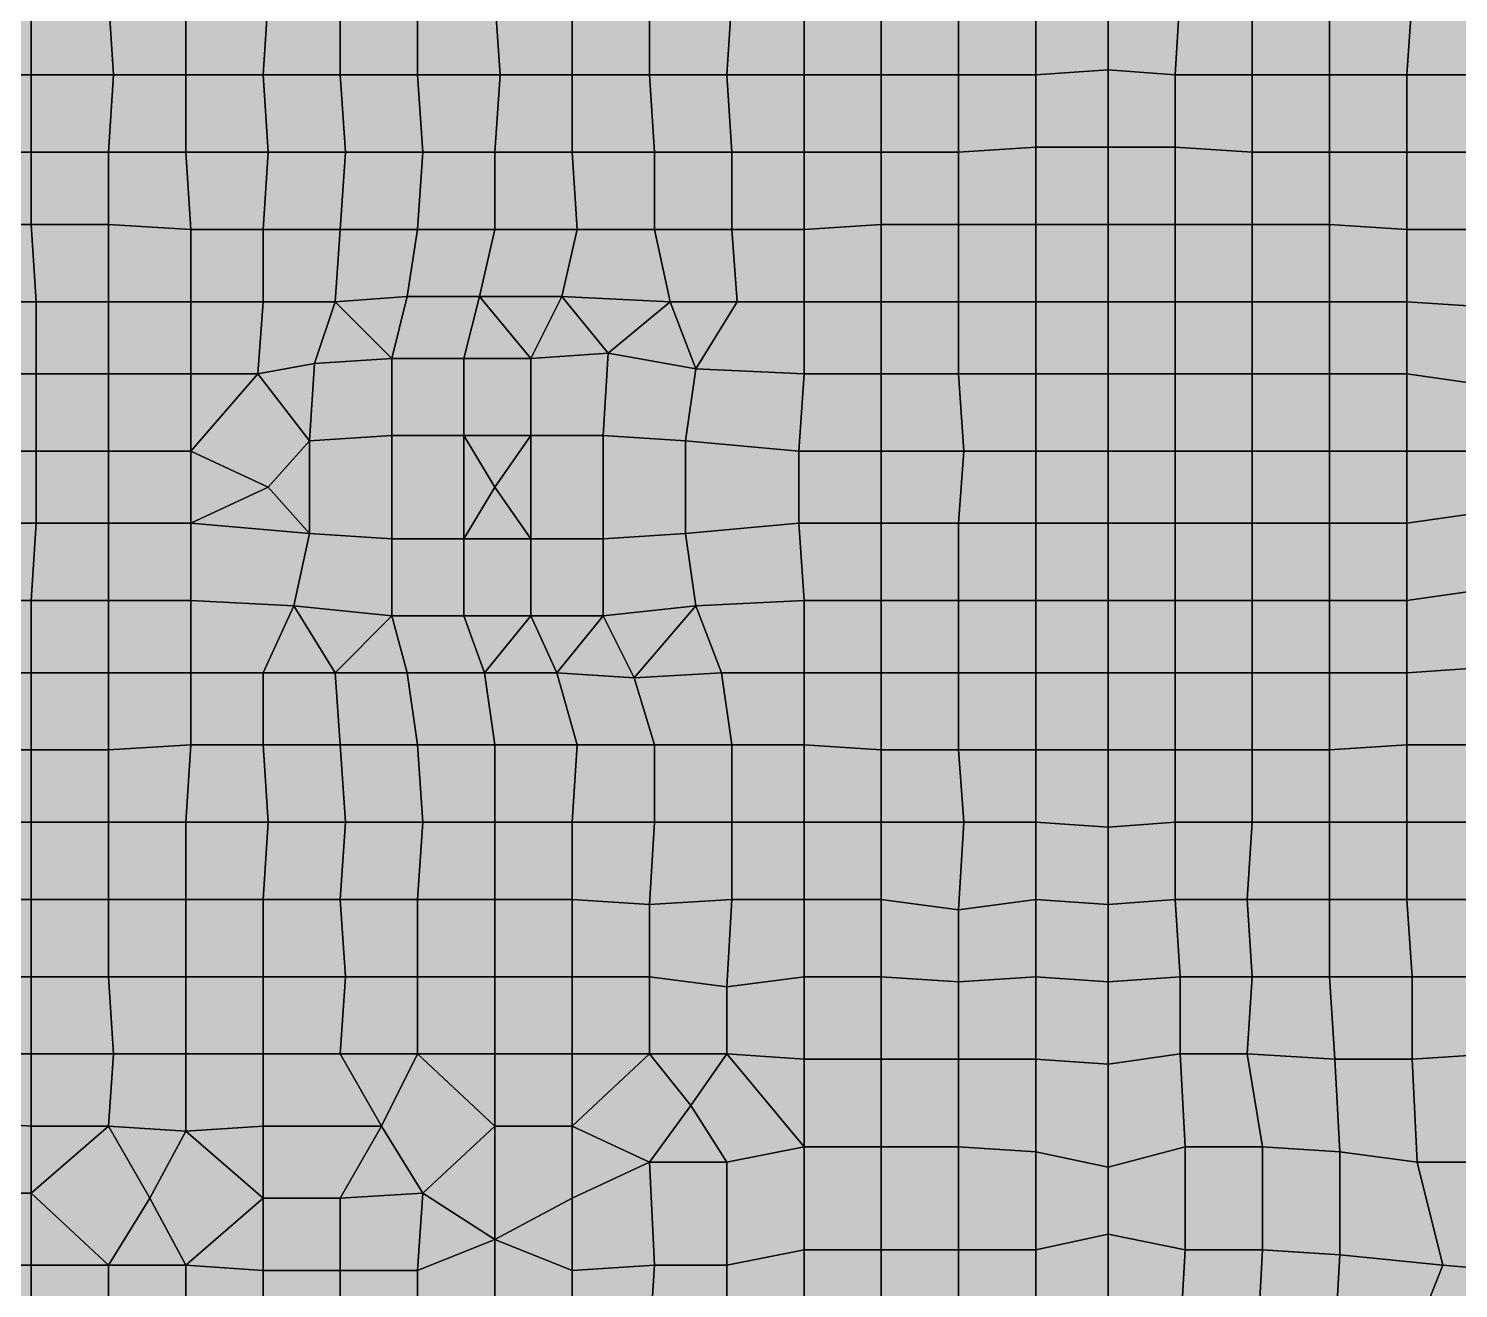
# Model space of a CAD drawing. Header units: metres. Extents: x -7480 to 79269, y -9100 to 45880.
# Drawn here: x 30230 to 35780, y 5010 to 9900 of the extents above; entities that cross this region are included whole.
import ezdxf

# ---------------------------------------------------------------- set-up
doc = ezdxf.new("R2010")
doc.units = ezdxf.units.M
for name, color, linetype in [('COLOR_1', 1, 'Continuous'), ('COLOR_181', 181, 'Continuous'), ('COLOR_3', 3, 'Continuous'), ('COLOR_5', 5, 'Continuous')]:
    doc.layers.add(name, color=color, linetype=linetype)

msp = doc.modelspace()

# ---------------------------------------------------------------- hatches: boundary and pattern name
at = {"layer": 'COLOR_1'}
for points in [[(30240, 9420), (30540, 9420), (30560, 9720), (30240, 9720)], [(30540, 9420), (30840, 9420), (30840, 9720), (30560, 9720)], [(30840, 9420), (31160, 9420), (31140, 9720), (30840, 9720)], [(31140, 9720), (31160, 9420), (31460, 9420), (31440, 9720)], [(31440, 9720), (31460, 9420), (31760, 9420), (31740, 9720)], [(31740, 9720), (31760, 9420), (32040, 9420), (32060, 9720)], [(32040, 9420), (32340, 9420), (32340, 9720), (32060, 9720)], [(32340, 9420), (32660, 9420), (32640, 9720), (32340, 9720)], [(32640, 9720), (32660, 9420), (32960, 9420), (32940, 9720)], [(32940, 9720), (32960, 9420), (33240, 9420), (33240, 9720)], [(33240, 9420), (33540, 9420), (33540, 9720), (33240, 9720)], [(33540, 9420), (33840, 9420), (33840, 9720), (33540, 9720)], [(30540, 9140), (30860, 9120), (30840, 9420), (30540, 9420)], [(32960, 9120), (33240, 9120), (33240, 9420), (32960, 9420)], [(33240, 9120), (33540, 9140), (33540, 9420), (33240, 9420)], [(30540, 8840), (30860, 8840), (30860, 9120), (30540, 9140)], [(30860, 8840), (31140, 8840), (31140, 9120), (30860, 9120)], [(31140, 8840), (31420, 8840), (31440, 9120), (31140, 9120)], [(31420, 8840), (31700, 8860), (31740, 9120), (31440, 9120)], [(31700, 8860), (31980, 8860), (32040, 9120), (31740, 9120)], [(31980, 8860), (32300, 8860), (32360, 9120), (32040, 9120)], [(32300, 8860), (32720, 8840), (32660, 9120), (32360, 9120)], [(32660, 9120), (32720, 8840), (32980, 8840), (32960, 9120)], [(32960, 9120), (32980, 8840), (33240, 8840), (33240, 9120)], [(33240, 8840), (33540, 8840), (33540, 9140), (33240, 9120)], [(30540, 8560), (30860, 8560), (30860, 8840), (30540, 8840)], [(30860, 8560), (31120, 8560), (31140, 8840), (30860, 8840)], [(31120, 8560), (31340, 8600), (31420, 8840), (31140, 8840)], [(31340, 8600), (31640, 8620), (31420, 8840)], [(31420, 8840), (31640, 8620), (31700, 8860)], [(31640, 8620), (31920, 8620), (31980, 8860), (31700, 8860)], [(31920, 8620), (32180, 8620), (31980, 8860)], [(31980, 8860), (32180, 8620), (32300, 8860)], [(32180, 8620), (32480, 8640), (32300, 8860)], [(32300, 8860), (32480, 8640), (32720, 8840)], [(32480, 8640), (32820, 8580), (32720, 8840)], [(32720, 8840), (32820, 8580), (32980, 8840)], [(32820, 8580), (33240, 8560), (33240, 8840), (32980, 8840)], [(33240, 8560), (33540, 8560), (33540, 8840), (33240, 8840)], [(31920, 8320), (32180, 8320), (32180, 8620), (31920, 8620)], [(30540, 8260), (30860, 8260), (30860, 8560), (30540, 8560)], [(30860, 8260), (31120, 8560), (30860, 8560)], [(30860, 8260), (31160, 8120), (31320, 8300), (31120, 8560)], [(31120, 8560), (31320, 8300), (31340, 8600)], [(32780, 8300), (33220, 8260), (33240, 8560), (32820, 8580)], [(33220, 8260), (33540, 8260), (33540, 8560), (33240, 8560)], [(31160, 8120), (31320, 7940), (31320, 8300)], [(31320, 7940), (31640, 7920), (31640, 8320), (31320, 8300)], [(32460, 7920), (32780, 7940), (32780, 8300), (32460, 8320)], [(32780, 7940), (33220, 7980), (33220, 8260), (32780, 8300)], [(30540, 7980), (30860, 7980), (30860, 8260), (30540, 8260)], [(30860, 7980), (31160, 8120), (30860, 8260)], [(33220, 7980), (33540, 7980), (33540, 8260), (33220, 8260)], [(30860, 7980), (31320, 7940), (31160, 8120)], [(30540, 7680), (30860, 7680), (30860, 7980), (30540, 7980)], [(30860, 7680), (31260, 7660), (31320, 7940), (30860, 7980)], [(32780, 7940), (32820, 7660), (33240, 7680), (33220, 7980)], [(33220, 7980), (33240, 7680), (33540, 7680), (33540, 7980)], [(31920, 7620), (32180, 7620), (32180, 7920), (31920, 7920)], [(30540, 7400), (30860, 7400), (30860, 7680), (30540, 7680)], [(30860, 7400), (31140, 7400), (31260, 7660), (30860, 7680)], [(31140, 7400), (31420, 7400), (31260, 7660)], [(31260, 7660), (31420, 7400), (31640, 7620)], [(32460, 7620), (32580, 7380), (32820, 7660)], [(32580, 7380), (32920, 7400), (32820, 7660)], [(32820, 7660), (32920, 7400), (33240, 7400), (33240, 7680)], [(33240, 7400), (33540, 7400), (33540, 7680), (33240, 7680)], [(31420, 7400), (31700, 7400), (31640, 7620)], [(31640, 7620), (31700, 7400), (32000, 7400), (31920, 7620)], [(31920, 7620), (32000, 7400), (32180, 7620)], [(32000, 7400), (32280, 7400), (32180, 7620)], [(32180, 7620), (32280, 7400), (32460, 7620)], [(32280, 7400), (32580, 7380), (32460, 7620)], [(30540, 7100), (30860, 7120), (30860, 7400), (30540, 7400)], [(30860, 7120), (31140, 7120), (31140, 7400), (30860, 7400)], [(31140, 7120), (31440, 7120), (31420, 7400), (31140, 7400)], [(31420, 7400), (31440, 7120), (31740, 7120), (31700, 7400)], [(31700, 7400), (31740, 7120), (32040, 7120), (32000, 7400)], [(32000, 7400), (32040, 7120), (32360, 7120), (32280, 7400)], [(32280, 7400), (32360, 7120), (32660, 7120), (32580, 7380)], [(32580, 7380), (32660, 7120), (32960, 7120), (32920, 7400)], [(32920, 7400), (32960, 7120), (33240, 7120), (33240, 7400)], [(33240, 7120), (33540, 7100), (33540, 7400), (33240, 7400)], [(30540, 6820), (30840, 6820), (30860, 7120), (30540, 7100)], [(30840, 6820), (31160, 6820), (31140, 7120), (30860, 7120)], [(33240, 6820), (33540, 6820), (33540, 7100), (33240, 7120)], [(30240, 6520), (30540, 6520), (30540, 6820), (30240, 6820)], [(30540, 6520), (30840, 6520), (30840, 6820), (30540, 6820)], [(30840, 6520), (31140, 6520), (31160, 6820), (30840, 6820)], [(31140, 6520), (31440, 6520), (31460, 6820), (31160, 6820)], [(32040, 6520), (32340, 6520), (32340, 6820), (32040, 6820)], [(32340, 6520), (32640, 6500), (32660, 6820), (32340, 6820)], [(32960, 6520), (33240, 6520), (33240, 6820), (32960, 6820)], [(33240, 6520), (33540, 6520), (33540, 6820), (33240, 6820)], [(33540, 6520), (33840, 6480), (33860, 6820), (33540, 6820)]]:
    msp.add_hatch(color=256, dxfattribs=at).paths.add_polyline_path(points)
at = {"layer": 'COLOR_181'}
for points in [[(29940, 9720), (30240, 9720), (30240, 10020), (29940, 10020)], [(30240, 9720), (30560, 9720), (30540, 10020), (30240, 10020)], [(30540, 10020), (30560, 9720), (30840, 9720), (30840, 10020)], [(30840, 9720), (31140, 9720), (31160, 10020), (30840, 10020)], [(31140, 9720), (31440, 9720), (31440, 10020), (31160, 10020)], [(31440, 9720), (31740, 9720), (31740, 10020), (31440, 10020)], [(31740, 9720), (32060, 9720), (32040, 10020), (31740, 10020)], [(32040, 10020), (32060, 9720), (32340, 9720), (32340, 10020)], [(32340, 9720), (32640, 9720), (32640, 10020), (32340, 10020)], [(32640, 9720), (32940, 9720), (32960, 10020), (32640, 10020)], [(32940, 9720), (33240, 9720), (33240, 10020), (32960, 10020)], [(33240, 9720), (33540, 9720), (33540, 10020), (33240, 10020)], [(33540, 9720), (33840, 9720), (33840, 10020), (33540, 10020)], [(33840, 9720), (34140, 9720), (34140, 10040), (33840, 10020)], [(34140, 9720), (34420, 9740), (34420, 10040), (34140, 10040)], [(34420, 9740), (34680, 9720), (34700, 10040), (34420, 10040)], [(34680, 9720), (34980, 9720), (34980, 10020), (34700, 10040)], [(34980, 9720), (35280, 9720), (35280, 10020), (34980, 10020)], [(35280, 9720), (35580, 9720), (35600, 10020), (35280, 10020)], [(35580, 9720), (35900, 9720), (35900, 10020), (35600, 10020)], [(29940, 9420), (30240, 9420), (30240, 9720), (29940, 9720)], [(33840, 9420), (34140, 9440), (34140, 9720), (33840, 9720)], [(34140, 9440), (34420, 9440), (34420, 9740), (34140, 9720)], [(34420, 9440), (34680, 9440), (34680, 9720), (34420, 9740)], [(34680, 9440), (34980, 9420), (34980, 9720), (34680, 9720)], [(34980, 9420), (35280, 9420), (35280, 9720), (34980, 9720)], [(35280, 9420), (35580, 9420), (35580, 9720), (35280, 9720)], [(35580, 9420), (35900, 9420), (35900, 9720), (35580, 9720)], [(33840, 9140), (34140, 9140), (34140, 9440), (33840, 9420)], [(34140, 9140), (34420, 9140), (34420, 9440), (34140, 9440)], [(34420, 9140), (34680, 9140), (34680, 9440), (34420, 9440)], [(34680, 9140), (34980, 9140), (34980, 9420), (34680, 9440)], [(29940, 9140), (30240, 9140), (30240, 9420), (29940, 9420)], [(30240, 9140), (30540, 9140), (30540, 9420), (30240, 9420)], [(30840, 9420), (30860, 9120), (31140, 9120), (31160, 9420)], [(31140, 9120), (31440, 9120), (31460, 9420), (31160, 9420)], [(31440, 9120), (31740, 9120), (31760, 9420), (31460, 9420)], [(31740, 9120), (32040, 9120), (32040, 9420), (31760, 9420)], [(32040, 9120), (32360, 9120), (32340, 9420), (32040, 9420)], [(32340, 9420), (32360, 9120), (32660, 9120), (32660, 9420)], [(32660, 9120), (32960, 9120), (32960, 9420), (32660, 9420)], [(33540, 9140), (33840, 9140), (33840, 9420), (33540, 9420)], [(34980, 9140), (35280, 9140), (35280, 9420), (34980, 9420)], [(35280, 9140), (35580, 9120), (35580, 9420), (35280, 9420)], [(35580, 9120), (35900, 9120), (35900, 9420), (35580, 9420)], [(29940, 8840), (30260, 8840), (30240, 9140), (29940, 9140)], [(30240, 9140), (30260, 8840), (30540, 8840), (30540, 9140)], [(33540, 8840), (33840, 8840), (33840, 9140), (33540, 9140)], [(33840, 8840), (34140, 8840), (34140, 9140), (33840, 9140)], [(34140, 8840), (34420, 8840), (34420, 9140), (34140, 9140)], [(34420, 8840), (34680, 8840), (34680, 9140), (34420, 9140)], [(34680, 8840), (34980, 8840), (34980, 9140), (34680, 9140)], [(34980, 8840), (35280, 8840), (35280, 9140), (34980, 9140)], [(35280, 8840), (35580, 8840), (35580, 9120), (35280, 9140)], [(35580, 8840), (35880, 8820), (35900, 9120), (35580, 9120)], [(29940, 8560), (30260, 8560), (30260, 8840), (29940, 8840)], [(30260, 8560), (30540, 8560), (30540, 8840), (30260, 8840)], [(33540, 8560), (33840, 8560), (33840, 8840), (33540, 8840)], [(33840, 8560), (34140, 8560), (34140, 8840), (33840, 8840)], [(34140, 8560), (34420, 8560), (34420, 8840), (34140, 8840)], [(34420, 8560), (34680, 8560), (34680, 8840), (34420, 8840)], [(34680, 8560), (34980, 8560), (34980, 8840), (34680, 8840)], [(34980, 8560), (35280, 8560), (35280, 8840), (34980, 8840)], [(35280, 8560), (35580, 8560), (35580, 8840), (35280, 8840)], [(35580, 8560), (35860, 8520), (35880, 8820), (35580, 8840)], [(29940, 8260), (30260, 8260), (30260, 8560), (29940, 8560)], [(30260, 8260), (30540, 8260), (30540, 8560), (30260, 8560)], [(33540, 8260), (33860, 8260), (33840, 8560), (33540, 8560)], [(33840, 8560), (33860, 8260), (34140, 8260), (34140, 8560)], [(34140, 8260), (34420, 8260), (34420, 8560), (34140, 8560)], [(34420, 8260), (34680, 8260), (34680, 8560), (34420, 8560)], [(34680, 8260), (34980, 8260), (34980, 8560), (34680, 8560)], [(34980, 8260), (35280, 8260), (35280, 8560), (34980, 8560)], [(35280, 8260), (35580, 8260), (35580, 8560), (35280, 8560)], [(35580, 8260), (35880, 8260), (35860, 8520), (35580, 8560)], [(31640, 7920), (31920, 7920), (31920, 8320), (31640, 8320)], [(31920, 7920), (32040, 8120), (31920, 8320)], [(31920, 8320), (32040, 8120), (32180, 8320)], [(32040, 8120), (32180, 7920), (32180, 8320)], [(32180, 7920), (32460, 7920), (32460, 8320), (32180, 8320)], [(29940, 7980), (30260, 7980), (30260, 8260), (29940, 8260)], [(30260, 7980), (30540, 7980), (30540, 8260), (30260, 8260)], [(33540, 7980), (33840, 7980), (33860, 8260), (33540, 8260)], [(33840, 7980), (34140, 7980), (34140, 8260), (33860, 8260)], [(34140, 7980), (34420, 7980), (34420, 8260), (34140, 8260)], [(34420, 7980), (34680, 7980), (34680, 8260), (34420, 8260)], [(34680, 7980), (34980, 7980), (34980, 8260), (34680, 8260)], [(34980, 7980), (35280, 7980), (35280, 8260), (34980, 8260)], [(35280, 7980), (35580, 7980), (35580, 8260), (35280, 8260)], [(35580, 7980), (35860, 8020), (35880, 8260), (35580, 8260)], [(31920, 7920), (32180, 7920), (32040, 8120)], [(35580, 7680), (35860, 7720), (35860, 8020), (35580, 7980)], [(29940, 7680), (30240, 7680), (30260, 7980), (29940, 7980)], [(30240, 7680), (30540, 7680), (30540, 7980), (30260, 7980)], [(33540, 7680), (33840, 7680), (33840, 7980), (33540, 7980)], [(33840, 7680), (34140, 7680), (34140, 7980), (33840, 7980)], [(34140, 7680), (34420, 7680), (34420, 7980), (34140, 7980)], [(34420, 7680), (34680, 7680), (34680, 7980), (34420, 7980)], [(34680, 7680), (34980, 7680), (34980, 7980), (34680, 7980)], [(34980, 7680), (35280, 7680), (35280, 7980), (34980, 7980)], [(35280, 7680), (35580, 7680), (35580, 7980), (35280, 7980)], [(35580, 7400), (35880, 7420), (35860, 7720), (35580, 7680)], [(29940, 7680), (29960, 7400), (30240, 7400), (30240, 7680)], [(30240, 7400), (30540, 7400), (30540, 7680), (30240, 7680)], [(33540, 7400), (33840, 7400), (33840, 7680), (33540, 7680)], [(33840, 7400), (34140, 7400), (34140, 7680), (33840, 7680)], [(34140, 7400), (34420, 7400), (34420, 7680), (34140, 7680)], [(34420, 7400), (34680, 7400), (34680, 7680), (34420, 7680)], [(34680, 7400), (34980, 7400), (34980, 7680), (34680, 7680)], [(34980, 7400), (35280, 7400), (35280, 7680), (34980, 7680)], [(35280, 7400), (35580, 7400), (35580, 7680), (35280, 7680)], [(29940, 7100), (30240, 7100), (30240, 7400), (29960, 7400)], [(30240, 7100), (30540, 7100), (30540, 7400), (30240, 7400)], [(33540, 7100), (33840, 7100), (33840, 7400), (33540, 7400)], [(33840, 7100), (34140, 7100), (34140, 7400), (33840, 7400)], [(34140, 7100), (34420, 7100), (34420, 7400), (34140, 7400)], [(34420, 7100), (34680, 7100), (34680, 7400), (34420, 7400)], [(34680, 7100), (34980, 7100), (34980, 7400), (34680, 7400)], [(34980, 7100), (35280, 7100), (35280, 7400), (34980, 7400)], [(35280, 7100), (35580, 7120), (35580, 7400), (35280, 7400)], [(35580, 7120), (35900, 7120), (35880, 7420), (35580, 7400)], [(31140, 7120), (31160, 6820), (31460, 6820), (31440, 7120)], [(31440, 7120), (31460, 6820), (31760, 6820), (31740, 7120)], [(31740, 7120), (31760, 6820), (32040, 6820), (32040, 7120)], [(32040, 6820), (32340, 6820), (32360, 7120), (32040, 7120)], [(32340, 6820), (32660, 6820), (32660, 7120), (32360, 7120)], [(32660, 6820), (32960, 6820), (32960, 7120), (32660, 7120)], [(32960, 6820), (33240, 6820), (33240, 7120), (32960, 7120)], [(35280, 6820), (35580, 6820), (35580, 7120), (35280, 7100)], [(35580, 6820), (35900, 6820), (35900, 7120), (35580, 7120)], [(29940, 6820), (30240, 6820), (30240, 7100), (29940, 7100)], [(30240, 6820), (30540, 6820), (30540, 7100), (30240, 7100)], [(33540, 6820), (33860, 6820), (33840, 7100), (33540, 7100)], [(33840, 7100), (33860, 6820), (34140, 6820), (34140, 7100)], [(34140, 6820), (34420, 6800), (34420, 7100), (34140, 7100)], [(34420, 6800), (34680, 6820), (34680, 7100), (34420, 7100)], [(34680, 6820), (34980, 6820), (34980, 7100), (34680, 7100)], [(34980, 6820), (35280, 6820), (35280, 7100), (34980, 7100)], [(29940, 6520), (30240, 6520), (30240, 6820), (29940, 6820)], [(31440, 6520), (31740, 6520), (31760, 6820), (31460, 6820)], [(31740, 6520), (32040, 6520), (32040, 6820), (31760, 6820)], [(32640, 6500), (32960, 6520), (32960, 6820), (32660, 6820)], [(33840, 6480), (34140, 6520), (34140, 6820), (33860, 6820)], [(34140, 6520), (34420, 6500), (34420, 6800), (34140, 6820)], [(34420, 6500), (34680, 6520), (34680, 6820), (34420, 6800)], [(34680, 6520), (34960, 6520), (34980, 6820), (34680, 6820)], [(34960, 6520), (35280, 6520), (35280, 6820), (34980, 6820)], [(35280, 6520), (35580, 6520), (35580, 6820), (35280, 6820)], [(35580, 6520), (35900, 6520), (35900, 6820), (35580, 6820)], [(29940, 6220), (30240, 6220), (30240, 6520), (29940, 6520)], [(30240, 6220), (30540, 6220), (30540, 6520), (30240, 6520)], [(30540, 6220), (30840, 6220), (30840, 6520), (30540, 6520)], [(30840, 6220), (31140, 6220), (31140, 6520), (30840, 6520)], [(31140, 6220), (31460, 6220), (31440, 6520), (31140, 6520)], [(31440, 6520), (31460, 6220), (31740, 6220), (31740, 6520)], [(31740, 6220), (32040, 6220), (32040, 6520), (31740, 6520)], [(32040, 6220), (32340, 6220), (32340, 6520), (32040, 6520)], [(32340, 6220), (32640, 6220), (32640, 6500), (32340, 6520)], [(32640, 6220), (32940, 6180), (32960, 6520), (32640, 6500)], [(32940, 6180), (33240, 6220), (33240, 6520), (32960, 6520)], [(33240, 6220), (33540, 6220), (33540, 6520), (33240, 6520)], [(33540, 6220), (33840, 6200), (33840, 6480), (33540, 6520)], [(33840, 6200), (34140, 6220), (34140, 6520), (33840, 6480)], [(34140, 6220), (34420, 6200), (34420, 6500), (34140, 6520)], [(34420, 6200), (34700, 6220), (34680, 6520), (34420, 6500)], [(34680, 6520), (34700, 6220), (34980, 6220), (34960, 6520)], [(34960, 6520), (34980, 6220), (35280, 6220), (35280, 6520)], [(35280, 6220), (35600, 6220), (35580, 6520), (35280, 6520)], [(35580, 6520), (35600, 6220), (35900, 6220), (35900, 6520)], [(29940, 5920), (30240, 5920), (30240, 6220), (29940, 6220)], [(30240, 5920), (30560, 5920), (30540, 6220), (30240, 6220)], [(30540, 6220), (30560, 5920), (30840, 5920), (30840, 6220)], [(30840, 5920), (31140, 5920), (31140, 6220), (30840, 6220)], [(31140, 5920), (31440, 5920), (31460, 6220), (31140, 6220)], [(31440, 5920), (31740, 5920), (31740, 6220), (31460, 6220)], [(31740, 5920), (32040, 5920), (32040, 6220), (31740, 6220)], [(32040, 5920), (32340, 5920), (32340, 6220), (32040, 6220)], [(32340, 5920), (32640, 5920), (32640, 6220), (32340, 6220)], [(32640, 5920), (32940, 5920), (32940, 6180), (32640, 6220)], [(32940, 5920), (33240, 5900), (33240, 6220), (32940, 6180)], [(33240, 5900), (33540, 5900), (33540, 6220), (33240, 6220)], [(33540, 5900), (33840, 5900), (33840, 6200), (33540, 6220)], [(33840, 5900), (34140, 5900), (34140, 6220), (33840, 6200)], [(34140, 5900), (34420, 5880), (34420, 6200), (34140, 6220)], [(34420, 5880), (34700, 5920), (34700, 6220), (34420, 6200)], [(34700, 5920), (34960, 5920), (34980, 6220), (34700, 6220)], [(34960, 5920), (35300, 5900), (35280, 6220), (34980, 6220)], [(35280, 6220), (35300, 5900), (35600, 5900), (35600, 6220)], [(35600, 5900), (35920, 5920), (35900, 6220), (35600, 6220)], [(29940, 5660), (30240, 5640), (30240, 5920), (29940, 5920)], [(30240, 5640), (30540, 5640), (30560, 5920), (30240, 5920)], [(30540, 5640), (30840, 5620), (30840, 5920), (30560, 5920)], [(30840, 5620), (31140, 5640), (31140, 5920), (30840, 5920)], [(31140, 5640), (31600, 5640), (31440, 5920), (31140, 5920)], [(31440, 5920), (31600, 5640), (31740, 5920)], [(31600, 5640), (31760, 5380), (32040, 5640), (31740, 5920)], [(31740, 5920), (32040, 5640), (32040, 5920)], [(32040, 5640), (32340, 5640), (32340, 5920), (32040, 5920)], [(32340, 5640), (32640, 5920), (32340, 5920)], [(32340, 5640), (32640, 5500), (32800, 5720), (32640, 5920)], [(32640, 5920), (32800, 5720), (32940, 5920)], [(32800, 5720), (32940, 5500), (33240, 5560), (32940, 5920)], [(32940, 5920), (33240, 5560), (33240, 5900)], [(33240, 5560), (33540, 5560), (33540, 5900), (33240, 5900)], [(33540, 5560), (33840, 5560), (33840, 5900), (33540, 5900)], [(33840, 5560), (34140, 5540), (34140, 5900), (33840, 5900)], [(34140, 5540), (34420, 5480), (34420, 5880), (34140, 5900)], [(34420, 5480), (34720, 5560), (34700, 5920), (34420, 5880)], [(34700, 5920), (34720, 5560), (35020, 5560), (34960, 5920)], [(34960, 5920), (35020, 5560), (35320, 5540), (35300, 5900)], [(35300, 5900), (35320, 5540), (35620, 5500), (35600, 5900)], [(35600, 5900), (35620, 5500), (35940, 5500), (35920, 5920)], [(32640, 5500), (32940, 5500), (32800, 5720)], [(29940, 5380), (30240, 5380), (30240, 5640), (29940, 5660)], [(30240, 5380), (30540, 5640), (30240, 5640)], [(30240, 5380), (30540, 5100), (30700, 5360), (30540, 5640)], [(30540, 5640), (30700, 5360), (30840, 5620)], [(30700, 5360), (30840, 5100), (31140, 5360), (30840, 5620)], [(30840, 5620), (31140, 5360), (31140, 5640)], [(31140, 5360), (31440, 5360), (31600, 5640), (31140, 5640)], [(31440, 5360), (31760, 5380), (31600, 5640)], [(31760, 5380), (32040, 5200), (32040, 5640)], [(32040, 5200), (32340, 5360), (32340, 5640), (32040, 5640)], [(32340, 5360), (32640, 5500), (32340, 5640)], [(32940, 5100), (33240, 5160), (33240, 5560), (32940, 5500)], [(33240, 5160), (33540, 5160), (33540, 5560), (33240, 5560)], [(33540, 5160), (33840, 5160), (33840, 5560), (33540, 5560)], [(33840, 5160), (34140, 5160), (34140, 5540), (33840, 5560)], [(34420, 5220), (34720, 5160), (34720, 5560), (34420, 5480)], [(34720, 5160), (35020, 5160), (35020, 5560), (34720, 5560)], [(35020, 5160), (35320, 5140), (35320, 5540), (35020, 5560)], [(32340, 5080), (32660, 5100), (32640, 5500), (32340, 5360)], [(32640, 5500), (32660, 5100), (32940, 5100), (32940, 5500)], [(34140, 5160), (34420, 5220), (34420, 5480), (34140, 5540)], [(35320, 5140), (35720, 5100), (35620, 5500), (35320, 5540)], [(35620, 5500), (35720, 5100), (35960, 5080), (35940, 5500)], [(29940, 5100), (30240, 5100), (30240, 5380), (29940, 5380)], [(30240, 5100), (30540, 5100), (30240, 5380)], [(30540, 5100), (30840, 5100), (30700, 5360)], [(30840, 5100), (31140, 5080), (31140, 5360)], [(31140, 5080), (31440, 5080), (31440, 5360), (31140, 5360)], [(31440, 5080), (31740, 5080), (31760, 5380), (31440, 5360)], [(31740, 5080), (32040, 5200), (31760, 5380)], [(32040, 5200), (32340, 5080), (32340, 5360)], [(34140, 4820), (34420, 4940), (34420, 5220), (34140, 5160)], [(34420, 4940), (34700, 4820), (34720, 5160), (34420, 5220)], [(31740, 4800), (32040, 4800), (32040, 5200), (31740, 5080)], [(32040, 4800), (32340, 4800), (32340, 5080), (32040, 5200)], [(32940, 4800), (33240, 4800), (33240, 5160), (32940, 5100)], [(33240, 4800), (33540, 4800), (33540, 5160), (33240, 5160)], [(33540, 4800), (33840, 4800), (33840, 5160), (33540, 5160)], [(33840, 4800), (34140, 4820), (34140, 5160), (33840, 5160)], [(34700, 4820), (35000, 4800), (35020, 5160), (34720, 5160)], [(35000, 4800), (35300, 4800), (35320, 5140), (35020, 5160)], [(35300, 4800), (35600, 4800), (35720, 5100), (35320, 5140)], [(29940, 4800), (30240, 4800), (30240, 5100), (29940, 5100)], [(30240, 4800), (30540, 4800), (30540, 5100), (30240, 5100)], [(30540, 4800), (30840, 4800), (30840, 5100), (30540, 5100)], [(30840, 4800), (31140, 4800), (31140, 5080), (30840, 5100)], [(31140, 4800), (31440, 4800), (31440, 5080), (31140, 5080)], [(31440, 4800), (31740, 4800), (31740, 5080), (31440, 5080)], [(32340, 4800), (32640, 4800), (32660, 5100), (32340, 5080)], [(32640, 4800), (32940, 4800), (32940, 5100), (32660, 5100)], [(35600, 4800), (35920, 4800), (35960, 5080), (35720, 5100)]]:
    msp.add_hatch(color=256, dxfattribs=at).paths.add_polyline_path(points)
at = {"layer": 'COLOR_3'}
for points in [[(31320, 8300), (31640, 8320), (31640, 8620), (31340, 8600)], [(31640, 8320), (31920, 8320), (31920, 8620), (31640, 8620)], [(32180, 8320), (32460, 8320), (32480, 8640), (32180, 8620)], [(31640, 7620), (31920, 7620), (31920, 7920), (31640, 7920)], [(32180, 7620), (32460, 7620), (32460, 7920), (32180, 7920)]]:
    msp.add_hatch(color=256, dxfattribs=at).paths.add_polyline_path(points)
at = {"layer": 'COLOR_5'}
for points in [[(32460, 8320), (32780, 8300), (32820, 8580), (32480, 8640)], [(31260, 7660), (31640, 7620), (31640, 7920), (31320, 7940)], [(32460, 7620), (32820, 7660), (32780, 7940), (32460, 7920)]]:
    msp.add_hatch(color=256, dxfattribs=at).paths.add_polyline_path(points)

# ---------------------------------------------------------------- linework, layer by layer
at = {"layer": 'COLOR_1'}
for points in [[(30240, 9420), (30540, 9420), (30560, 9720), (30240, 9720)], [(30540, 9420), (30840, 9420), (30840, 9720), (30560, 9720)], [(30840, 9420), (31160, 9420), (31140, 9720), (30840, 9720)], [(31140, 9720), (31160, 9420), (31460, 9420), (31440, 9720)], [(31440, 9720), (31460, 9420), (31760, 9420), (31740, 9720)], [(31740, 9720), (31760, 9420), (32040, 9420), (32060, 9720)], [(32040, 9420), (32340, 9420), (32340, 9720), (32060, 9720)], [(32340, 9420), (32660, 9420), (32640, 9720), (32340, 9720)], [(32640, 9720), (32660, 9420), (32960, 9420), (32940, 9720)], [(32940, 9720), (32960, 9420), (33240, 9420), (33240, 9720)], [(33240, 9420), (33540, 9420), (33540, 9720), (33240, 9720)], [(33540, 9420), (33840, 9420), (33840, 9720), (33540, 9720)], [(30540, 9140), (30860, 9120), (30840, 9420), (30540, 9420)], [(32960, 9120), (33240, 9120), (33240, 9420), (32960, 9420)], [(33240, 9120), (33540, 9140), (33540, 9420), (33240, 9420)], [(30540, 8840), (30860, 8840), (30860, 9120), (30540, 9140)], [(30860, 8840), (31140, 8840), (31140, 9120), (30860, 9120)], [(31140, 8840), (31420, 8840), (31440, 9120), (31140, 9120)], [(31420, 8840), (31700, 8860), (31740, 9120), (31440, 9120)], [(31700, 8860), (31980, 8860), (32040, 9120), (31740, 9120)], [(31980, 8860), (32300, 8860), (32360, 9120), (32040, 9120)], [(32300, 8860), (32720, 8840), (32660, 9120), (32360, 9120)], [(32660, 9120), (32720, 8840), (32980, 8840), (32960, 9120)], [(32960, 9120), (32980, 8840), (33240, 8840), (33240, 9120)], [(33240, 8840), (33540, 8840), (33540, 9140), (33240, 9120)], [(30540, 8560), (30860, 8560), (30860, 8840), (30540, 8840)], [(30860, 8560), (31120, 8560), (31140, 8840), (30860, 8840)], [(31120, 8560), (31340, 8600), (31420, 8840), (31140, 8840)], [(31340, 8600), (31640, 8620), (31420, 8840)], [(31420, 8840), (31640, 8620), (31700, 8860)], [(31640, 8620), (31920, 8620), (31980, 8860), (31700, 8860)], [(31920, 8620), (32180, 8620), (31980, 8860)], [(31980, 8860), (32180, 8620), (32300, 8860)], [(32180, 8620), (32480, 8640), (32300, 8860)], [(32300, 8860), (32480, 8640), (32720, 8840)], [(32480, 8640), (32820, 8580), (32720, 8840)], [(32720, 8840), (32820, 8580), (32980, 8840)], [(32820, 8580), (33240, 8560), (33240, 8840), (32980, 8840)], [(33240, 8560), (33540, 8560), (33540, 8840), (33240, 8840)], [(31920, 8320), (32180, 8320), (32180, 8620), (31920, 8620)], [(30540, 8260), (30860, 8260), (30860, 8560), (30540, 8560)], [(30860, 8260), (31120, 8560), (30860, 8560)], [(30860, 8260), (31160, 8120), (31320, 8300), (31120, 8560)], [(31120, 8560), (31320, 8300), (31340, 8600)], [(32780, 8300), (33220, 8260), (33240, 8560), (32820, 8580)], [(33220, 8260), (33540, 8260), (33540, 8560), (33240, 8560)], [(31160, 8120), (31320, 7940), (31320, 8300)], [(31320, 7940), (31640, 7920), (31640, 8320), (31320, 8300)], [(32460, 7920), (32780, 7940), (32780, 8300), (32460, 8320)], [(32780, 7940), (33220, 7980), (33220, 8260), (32780, 8300)], [(30540, 7980), (30860, 7980), (30860, 8260), (30540, 8260)], [(30860, 7980), (31160, 8120), (30860, 8260)], [(33220, 7980), (33540, 7980), (33540, 8260), (33220, 8260)], [(30860, 7980), (31320, 7940), (31160, 8120)], [(30540, 7680), (30860, 7680), (30860, 7980), (30540, 7980)], [(30860, 7680), (31260, 7660), (31320, 7940), (30860, 7980)], [(32780, 7940), (32820, 7660), (33240, 7680), (33220, 7980)], [(33220, 7980), (33240, 7680), (33540, 7680), (33540, 7980)], [(31920, 7620), (32180, 7620), (32180, 7920), (31920, 7920)], [(30540, 7400), (30860, 7400), (30860, 7680), (30540, 7680)], [(30860, 7400), (31140, 7400), (31260, 7660), (30860, 7680)], [(31140, 7400), (31420, 7400), (31260, 7660)], [(31260, 7660), (31420, 7400), (31640, 7620)], [(32460, 7620), (32580, 7380), (32820, 7660)], [(32580, 7380), (32920, 7400), (32820, 7660)], [(32820, 7660), (32920, 7400), (33240, 7400), (33240, 7680)], [(33240, 7400), (33540, 7400), (33540, 7680), (33240, 7680)], [(31420, 7400), (31700, 7400), (31640, 7620)], [(31640, 7620), (31700, 7400), (32000, 7400), (31920, 7620)], [(31920, 7620), (32000, 7400), (32180, 7620)], [(32000, 7400), (32280, 7400), (32180, 7620)], [(32180, 7620), (32280, 7400), (32460, 7620)], [(32280, 7400), (32580, 7380), (32460, 7620)], [(30540, 7100), (30860, 7120), (30860, 7400), (30540, 7400)], [(30860, 7120), (31140, 7120), (31140, 7400), (30860, 7400)], [(31140, 7120), (31440, 7120), (31420, 7400), (31140, 7400)], [(31420, 7400), (31440, 7120), (31740, 7120), (31700, 7400)], [(31700, 7400), (31740, 7120), (32040, 7120), (32000, 7400)], [(32000, 7400), (32040, 7120), (32360, 7120), (32280, 7400)], [(32280, 7400), (32360, 7120), (32660, 7120), (32580, 7380)], [(32580, 7380), (32660, 7120), (32960, 7120), (32920, 7400)], [(32920, 7400), (32960, 7120), (33240, 7120), (33240, 7400)], [(33240, 7120), (33540, 7100), (33540, 7400), (33240, 7400)], [(30540, 6820), (30840, 6820), (30860, 7120), (30540, 7100)], [(30840, 6820), (31160, 6820), (31140, 7120), (30860, 7120)], [(33240, 6820), (33540, 6820), (33540, 7100), (33240, 7120)], [(30240, 6520), (30540, 6520), (30540, 6820), (30240, 6820)], [(30540, 6520), (30840, 6520), (30840, 6820), (30540, 6820)], [(30840, 6520), (31140, 6520), (31160, 6820), (30840, 6820)], [(31140, 6520), (31440, 6520), (31460, 6820), (31160, 6820)], [(32040, 6520), (32340, 6520), (32340, 6820), (32040, 6820)], [(32340, 6520), (32640, 6500), (32660, 6820), (32340, 6820)], [(32960, 6520), (33240, 6520), (33240, 6820), (32960, 6820)], [(33240, 6520), (33540, 6520), (33540, 6820), (33240, 6820)], [(33540, 6520), (33840, 6480), (33860, 6820), (33540, 6820)]]:
    msp.add_lwpolyline(points, close=True, dxfattribs=at)
at = {"layer": 'COLOR_181'}
for points in [[(29940, 9720), (30240, 9720), (30240, 10020), (29940, 10020)], [(30240, 9720), (30560, 9720), (30540, 10020), (30240, 10020)], [(30540, 10020), (30560, 9720), (30840, 9720), (30840, 10020)], [(30840, 9720), (31140, 9720), (31160, 10020), (30840, 10020)], [(31140, 9720), (31440, 9720), (31440, 10020), (31160, 10020)], [(31440, 9720), (31740, 9720), (31740, 10020), (31440, 10020)], [(31740, 9720), (32060, 9720), (32040, 10020), (31740, 10020)], [(32040, 10020), (32060, 9720), (32340, 9720), (32340, 10020)], [(32340, 9720), (32640, 9720), (32640, 10020), (32340, 10020)], [(32640, 9720), (32940, 9720), (32960, 10020), (32640, 10020)], [(32940, 9720), (33240, 9720), (33240, 10020), (32960, 10020)], [(33240, 9720), (33540, 9720), (33540, 10020), (33240, 10020)], [(33540, 9720), (33840, 9720), (33840, 10020), (33540, 10020)], [(33840, 9720), (34140, 9720), (34140, 10040), (33840, 10020)], [(34140, 9720), (34420, 9740), (34420, 10040), (34140, 10040)], [(34420, 9740), (34680, 9720), (34700, 10040), (34420, 10040)], [(34680, 9720), (34980, 9720), (34980, 10020), (34700, 10040)], [(34980, 9720), (35280, 9720), (35280, 10020), (34980, 10020)], [(35280, 9720), (35580, 9720), (35600, 10020), (35280, 10020)], [(35580, 9720), (35900, 9720), (35900, 10020), (35600, 10020)], [(29940, 9420), (30240, 9420), (30240, 9720), (29940, 9720)], [(33840, 9420), (34140, 9440), (34140, 9720), (33840, 9720)], [(34140, 9440), (34420, 9440), (34420, 9740), (34140, 9720)], [(34420, 9440), (34680, 9440), (34680, 9720), (34420, 9740)], [(34680, 9440), (34980, 9420), (34980, 9720), (34680, 9720)], [(34980, 9420), (35280, 9420), (35280, 9720), (34980, 9720)], [(35280, 9420), (35580, 9420), (35580, 9720), (35280, 9720)], [(35580, 9420), (35900, 9420), (35900, 9720), (35580, 9720)], [(33840, 9140), (34140, 9140), (34140, 9440), (33840, 9420)], [(34140, 9140), (34420, 9140), (34420, 9440), (34140, 9440)], [(34420, 9140), (34680, 9140), (34680, 9440), (34420, 9440)], [(34680, 9140), (34980, 9140), (34980, 9420), (34680, 9440)], [(29940, 9140), (30240, 9140), (30240, 9420), (29940, 9420)], [(30240, 9140), (30540, 9140), (30540, 9420), (30240, 9420)], [(30840, 9420), (30860, 9120), (31140, 9120), (31160, 9420)], [(31140, 9120), (31440, 9120), (31460, 9420), (31160, 9420)], [(31440, 9120), (31740, 9120), (31760, 9420), (31460, 9420)], [(31740, 9120), (32040, 9120), (32040, 9420), (31760, 9420)], [(32040, 9120), (32360, 9120), (32340, 9420), (32040, 9420)], [(32340, 9420), (32360, 9120), (32660, 9120), (32660, 9420)], [(32660, 9120), (32960, 9120), (32960, 9420), (32660, 9420)], [(33540, 9140), (33840, 9140), (33840, 9420), (33540, 9420)], [(34980, 9140), (35280, 9140), (35280, 9420), (34980, 9420)], [(35280, 9140), (35580, 9120), (35580, 9420), (35280, 9420)], [(35580, 9120), (35900, 9120), (35900, 9420), (35580, 9420)], [(29940, 8840), (30260, 8840), (30240, 9140), (29940, 9140)], [(30240, 9140), (30260, 8840), (30540, 8840), (30540, 9140)], [(33540, 8840), (33840, 8840), (33840, 9140), (33540, 9140)], [(33840, 8840), (34140, 8840), (34140, 9140), (33840, 9140)], [(34140, 8840), (34420, 8840), (34420, 9140), (34140, 9140)], [(34420, 8840), (34680, 8840), (34680, 9140), (34420, 9140)], [(34680, 8840), (34980, 8840), (34980, 9140), (34680, 9140)], [(34980, 8840), (35280, 8840), (35280, 9140), (34980, 9140)], [(35280, 8840), (35580, 8840), (35580, 9120), (35280, 9140)], [(35580, 8840), (35880, 8820), (35900, 9120), (35580, 9120)], [(29940, 8560), (30260, 8560), (30260, 8840), (29940, 8840)], [(30260, 8560), (30540, 8560), (30540, 8840), (30260, 8840)], [(33540, 8560), (33840, 8560), (33840, 8840), (33540, 8840)], [(33840, 8560), (34140, 8560), (34140, 8840), (33840, 8840)], [(34140, 8560), (34420, 8560), (34420, 8840), (34140, 8840)], [(34420, 8560), (34680, 8560), (34680, 8840), (34420, 8840)], [(34680, 8560), (34980, 8560), (34980, 8840), (34680, 8840)], [(34980, 8560), (35280, 8560), (35280, 8840), (34980, 8840)], [(35280, 8560), (35580, 8560), (35580, 8840), (35280, 8840)], [(35580, 8560), (35860, 8520), (35880, 8820), (35580, 8840)], [(29940, 8260), (30260, 8260), (30260, 8560), (29940, 8560)], [(30260, 8260), (30540, 8260), (30540, 8560), (30260, 8560)], [(33540, 8260), (33860, 8260), (33840, 8560), (33540, 8560)], [(33840, 8560), (33860, 8260), (34140, 8260), (34140, 8560)], [(34140, 8260), (34420, 8260), (34420, 8560), (34140, 8560)], [(34420, 8260), (34680, 8260), (34680, 8560), (34420, 8560)], [(34680, 8260), (34980, 8260), (34980, 8560), (34680, 8560)], [(34980, 8260), (35280, 8260), (35280, 8560), (34980, 8560)], [(35280, 8260), (35580, 8260), (35580, 8560), (35280, 8560)], [(35580, 8260), (35880, 8260), (35860, 8520), (35580, 8560)], [(31640, 7920), (31920, 7920), (31920, 8320), (31640, 8320)], [(31920, 7920), (32040, 8120), (31920, 8320)], [(31920, 8320), (32040, 8120), (32180, 8320)], [(32040, 8120), (32180, 7920), (32180, 8320)], [(32180, 7920), (32460, 7920), (32460, 8320), (32180, 8320)], [(29940, 7980), (30260, 7980), (30260, 8260), (29940, 8260)], [(30260, 7980), (30540, 7980), (30540, 8260), (30260, 8260)], [(33540, 7980), (33840, 7980), (33860, 8260), (33540, 8260)], [(33840, 7980), (34140, 7980), (34140, 8260), (33860, 8260)], [(34140, 7980), (34420, 7980), (34420, 8260), (34140, 8260)], [(34420, 7980), (34680, 7980), (34680, 8260), (34420, 8260)], [(34680, 7980), (34980, 7980), (34980, 8260), (34680, 8260)], [(34980, 7980), (35280, 7980), (35280, 8260), (34980, 8260)], [(35280, 7980), (35580, 7980), (35580, 8260), (35280, 8260)], [(35580, 7980), (35860, 8020), (35880, 8260), (35580, 8260)], [(31920, 7920), (32180, 7920), (32040, 8120)], [(35580, 7680), (35860, 7720), (35860, 8020), (35580, 7980)], [(29940, 7680), (30240, 7680), (30260, 7980), (29940, 7980)], [(30240, 7680), (30540, 7680), (30540, 7980), (30260, 7980)], [(33540, 7680), (33840, 7680), (33840, 7980), (33540, 7980)], [(33840, 7680), (34140, 7680), (34140, 7980), (33840, 7980)], [(34140, 7680), (34420, 7680), (34420, 7980), (34140, 7980)], [(34420, 7680), (34680, 7680), (34680, 7980), (34420, 7980)], [(34680, 7680), (34980, 7680), (34980, 7980), (34680, 7980)], [(34980, 7680), (35280, 7680), (35280, 7980), (34980, 7980)], [(35280, 7680), (35580, 7680), (35580, 7980), (35280, 7980)], [(35580, 7400), (35880, 7420), (35860, 7720), (35580, 7680)], [(29940, 7680), (29960, 7400), (30240, 7400), (30240, 7680)], [(30240, 7400), (30540, 7400), (30540, 7680), (30240, 7680)], [(33540, 7400), (33840, 7400), (33840, 7680), (33540, 7680)], [(33840, 7400), (34140, 7400), (34140, 7680), (33840, 7680)], [(34140, 7400), (34420, 7400), (34420, 7680), (34140, 7680)], [(34420, 7400), (34680, 7400), (34680, 7680), (34420, 7680)], [(34680, 7400), (34980, 7400), (34980, 7680), (34680, 7680)], [(34980, 7400), (35280, 7400), (35280, 7680), (34980, 7680)], [(35280, 7400), (35580, 7400), (35580, 7680), (35280, 7680)], [(29940, 7100), (30240, 7100), (30240, 7400), (29960, 7400)], [(30240, 7100), (30540, 7100), (30540, 7400), (30240, 7400)], [(33540, 7100), (33840, 7100), (33840, 7400), (33540, 7400)], [(33840, 7100), (34140, 7100), (34140, 7400), (33840, 7400)], [(34140, 7100), (34420, 7100), (34420, 7400), (34140, 7400)], [(34420, 7100), (34680, 7100), (34680, 7400), (34420, 7400)], [(34680, 7100), (34980, 7100), (34980, 7400), (34680, 7400)], [(34980, 7100), (35280, 7100), (35280, 7400), (34980, 7400)], [(35280, 7100), (35580, 7120), (35580, 7400), (35280, 7400)], [(35580, 7120), (35900, 7120), (35880, 7420), (35580, 7400)], [(31140, 7120), (31160, 6820), (31460, 6820), (31440, 7120)], [(31440, 7120), (31460, 6820), (31760, 6820), (31740, 7120)], [(31740, 7120), (31760, 6820), (32040, 6820), (32040, 7120)], [(32040, 6820), (32340, 6820), (32360, 7120), (32040, 7120)], [(32340, 6820), (32660, 6820), (32660, 7120), (32360, 7120)], [(32660, 6820), (32960, 6820), (32960, 7120), (32660, 7120)], [(32960, 6820), (33240, 6820), (33240, 7120), (32960, 7120)], [(35280, 6820), (35580, 6820), (35580, 7120), (35280, 7100)], [(35580, 6820), (35900, 6820), (35900, 7120), (35580, 7120)], [(29940, 6820), (30240, 6820), (30240, 7100), (29940, 7100)], [(30240, 6820), (30540, 6820), (30540, 7100), (30240, 7100)], [(33540, 6820), (33860, 6820), (33840, 7100), (33540, 7100)], [(33840, 7100), (33860, 6820), (34140, 6820), (34140, 7100)], [(34140, 6820), (34420, 6800), (34420, 7100), (34140, 7100)], [(34420, 6800), (34680, 6820), (34680, 7100), (34420, 7100)], [(34680, 6820), (34980, 6820), (34980, 7100), (34680, 7100)], [(34980, 6820), (35280, 6820), (35280, 7100), (34980, 7100)], [(29940, 6520), (30240, 6520), (30240, 6820), (29940, 6820)], [(31440, 6520), (31740, 6520), (31760, 6820), (31460, 6820)], [(31740, 6520), (32040, 6520), (32040, 6820), (31760, 6820)], [(32640, 6500), (32960, 6520), (32960, 6820), (32660, 6820)], [(33840, 6480), (34140, 6520), (34140, 6820), (33860, 6820)], [(34140, 6520), (34420, 6500), (34420, 6800), (34140, 6820)], [(34420, 6500), (34680, 6520), (34680, 6820), (34420, 6800)], [(34680, 6520), (34960, 6520), (34980, 6820), (34680, 6820)], [(34960, 6520), (35280, 6520), (35280, 6820), (34980, 6820)], [(35280, 6520), (35580, 6520), (35580, 6820), (35280, 6820)], [(35580, 6520), (35900, 6520), (35900, 6820), (35580, 6820)], [(29940, 6220), (30240, 6220), (30240, 6520), (29940, 6520)], [(30240, 6220), (30540, 6220), (30540, 6520), (30240, 6520)], [(30540, 6220), (30840, 6220), (30840, 6520), (30540, 6520)], [(30840, 6220), (31140, 6220), (31140, 6520), (30840, 6520)], [(31140, 6220), (31460, 6220), (31440, 6520), (31140, 6520)], [(31440, 6520), (31460, 6220), (31740, 6220), (31740, 6520)], [(31740, 6220), (32040, 6220), (32040, 6520), (31740, 6520)], [(32040, 6220), (32340, 6220), (32340, 6520), (32040, 6520)], [(32340, 6220), (32640, 6220), (32640, 6500), (32340, 6520)], [(32640, 6220), (32940, 6180), (32960, 6520), (32640, 6500)], [(32940, 6180), (33240, 6220), (33240, 6520), (32960, 6520)], [(33240, 6220), (33540, 6220), (33540, 6520), (33240, 6520)], [(33540, 6220), (33840, 6200), (33840, 6480), (33540, 6520)], [(33840, 6200), (34140, 6220), (34140, 6520), (33840, 6480)], [(34140, 6220), (34420, 6200), (34420, 6500), (34140, 6520)], [(34420, 6200), (34700, 6220), (34680, 6520), (34420, 6500)], [(34680, 6520), (34700, 6220), (34980, 6220), (34960, 6520)], [(34960, 6520), (34980, 6220), (35280, 6220), (35280, 6520)], [(35280, 6220), (35600, 6220), (35580, 6520), (35280, 6520)], [(35580, 6520), (35600, 6220), (35900, 6220), (35900, 6520)], [(29940, 5920), (30240, 5920), (30240, 6220), (29940, 6220)], [(30240, 5920), (30560, 5920), (30540, 6220), (30240, 6220)], [(30540, 6220), (30560, 5920), (30840, 5920), (30840, 6220)], [(30840, 5920), (31140, 5920), (31140, 6220), (30840, 6220)], [(31140, 5920), (31440, 5920), (31460, 6220), (31140, 6220)], [(31440, 5920), (31740, 5920), (31740, 6220), (31460, 6220)], [(31740, 5920), (32040, 5920), (32040, 6220), (31740, 6220)], [(32040, 5920), (32340, 5920), (32340, 6220), (32040, 6220)], [(32340, 5920), (32640, 5920), (32640, 6220), (32340, 6220)], [(32640, 5920), (32940, 5920), (32940, 6180), (32640, 6220)], [(32940, 5920), (33240, 5900), (33240, 6220), (32940, 6180)], [(33240, 5900), (33540, 5900), (33540, 6220), (33240, 6220)], [(33540, 5900), (33840, 5900), (33840, 6200), (33540, 6220)], [(33840, 5900), (34140, 5900), (34140, 6220), (33840, 6200)], [(34140, 5900), (34420, 5880), (34420, 6200), (34140, 6220)], [(34420, 5880), (34700, 5920), (34700, 6220), (34420, 6200)], [(34700, 5920), (34960, 5920), (34980, 6220), (34700, 6220)], [(34960, 5920), (35300, 5900), (35280, 6220), (34980, 6220)], [(35280, 6220), (35300, 5900), (35600, 5900), (35600, 6220)], [(35600, 5900), (35920, 5920), (35900, 6220), (35600, 6220)], [(29940, 5660), (30240, 5640), (30240, 5920), (29940, 5920)], [(30240, 5640), (30540, 5640), (30560, 5920), (30240, 5920)], [(30540, 5640), (30840, 5620), (30840, 5920), (30560, 5920)], [(30840, 5620), (31140, 5640), (31140, 5920), (30840, 5920)], [(31140, 5640), (31600, 5640), (31440, 5920), (31140, 5920)], [(31440, 5920), (31600, 5640), (31740, 5920)], [(31600, 5640), (31760, 5380), (32040, 5640), (31740, 5920)], [(31740, 5920), (32040, 5640), (32040, 5920)], [(32040, 5640), (32340, 5640), (32340, 5920), (32040, 5920)], [(32340, 5640), (32640, 5920), (32340, 5920)], [(32340, 5640), (32640, 5500), (32800, 5720), (32640, 5920)], [(32640, 5920), (32800, 5720), (32940, 5920)], [(32800, 5720), (32940, 5500), (33240, 5560), (32940, 5920)], [(32940, 5920), (33240, 5560), (33240, 5900)], [(33240, 5560), (33540, 5560), (33540, 5900), (33240, 5900)], [(33540, 5560), (33840, 5560), (33840, 5900), (33540, 5900)], [(33840, 5560), (34140, 5540), (34140, 5900), (33840, 5900)], [(34140, 5540), (34420, 5480), (34420, 5880), (34140, 5900)], [(34420, 5480), (34720, 5560), (34700, 5920), (34420, 5880)], [(34700, 5920), (34720, 5560), (35020, 5560), (34960, 5920)], [(34960, 5920), (35020, 5560), (35320, 5540), (35300, 5900)], [(35300, 5900), (35320, 5540), (35620, 5500), (35600, 5900)], [(35600, 5900), (35620, 5500), (35940, 5500), (35920, 5920)], [(32640, 5500), (32940, 5500), (32800, 5720)], [(29940, 5380), (30240, 5380), (30240, 5640), (29940, 5660)], [(30240, 5380), (30540, 5640), (30240, 5640)], [(30240, 5380), (30540, 5100), (30700, 5360), (30540, 5640)], [(30540, 5640), (30700, 5360), (30840, 5620)], [(30700, 5360), (30840, 5100), (31140, 5360), (30840, 5620)], [(30840, 5620), (31140, 5360), (31140, 5640)], [(31140, 5360), (31440, 5360), (31600, 5640), (31140, 5640)], [(31440, 5360), (31760, 5380), (31600, 5640)], [(31760, 5380), (32040, 5200), (32040, 5640)], [(32040, 5200), (32340, 5360), (32340, 5640), (32040, 5640)], [(32340, 5360), (32640, 5500), (32340, 5640)], [(32940, 5100), (33240, 5160), (33240, 5560), (32940, 5500)], [(33240, 5160), (33540, 5160), (33540, 5560), (33240, 5560)], [(33540, 5160), (33840, 5160), (33840, 5560), (33540, 5560)], [(33840, 5160), (34140, 5160), (34140, 5540), (33840, 5560)], [(34420, 5220), (34720, 5160), (34720, 5560), (34420, 5480)], [(34720, 5160), (35020, 5160), (35020, 5560), (34720, 5560)], [(35020, 5160), (35320, 5140), (35320, 5540), (35020, 5560)], [(32340, 5080), (32660, 5100), (32640, 5500), (32340, 5360)], [(32640, 5500), (32660, 5100), (32940, 5100), (32940, 5500)], [(34140, 5160), (34420, 5220), (34420, 5480), (34140, 5540)], [(35320, 5140), (35720, 5100), (35620, 5500), (35320, 5540)], [(35620, 5500), (35720, 5100), (35960, 5080), (35940, 5500)], [(29940, 5100), (30240, 5100), (30240, 5380), (29940, 5380)], [(30240, 5100), (30540, 5100), (30240, 5380)], [(30540, 5100), (30840, 5100), (30700, 5360)], [(30840, 5100), (31140, 5080), (31140, 5360)], [(31140, 5080), (31440, 5080), (31440, 5360), (31140, 5360)], [(31440, 5080), (31740, 5080), (31760, 5380), (31440, 5360)], [(31740, 5080), (32040, 5200), (31760, 5380)], [(32040, 5200), (32340, 5080), (32340, 5360)], [(34140, 4820), (34420, 4940), (34420, 5220), (34140, 5160)], [(34420, 4940), (34700, 4820), (34720, 5160), (34420, 5220)], [(31740, 4800), (32040, 4800), (32040, 5200), (31740, 5080)], [(32040, 4800), (32340, 4800), (32340, 5080), (32040, 5200)], [(32940, 4800), (33240, 4800), (33240, 5160), (32940, 5100)], [(33240, 4800), (33540, 4800), (33540, 5160), (33240, 5160)], [(33540, 4800), (33840, 4800), (33840, 5160), (33540, 5160)], [(33840, 4800), (34140, 4820), (34140, 5160), (33840, 5160)], [(34700, 4820), (35000, 4800), (35020, 5160), (34720, 5160)], [(35000, 4800), (35300, 4800), (35320, 5140), (35020, 5160)], [(35300, 4800), (35600, 4800), (35720, 5100), (35320, 5140)], [(29940, 4800), (30240, 4800), (30240, 5100), (29940, 5100)], [(30240, 4800), (30540, 4800), (30540, 5100), (30240, 5100)], [(30540, 4800), (30840, 4800), (30840, 5100), (30540, 5100)], [(30840, 4800), (31140, 4800), (31140, 5080), (30840, 5100)], [(31140, 4800), (31440, 4800), (31440, 5080), (31140, 5080)], [(31440, 4800), (31740, 4800), (31740, 5080), (31440, 5080)], [(32340, 4800), (32640, 4800), (32660, 5100), (32340, 5080)], [(32640, 4800), (32940, 4800), (32940, 5100), (32660, 5100)], [(35600, 4800), (35920, 4800), (35960, 5080), (35720, 5100)]]:
    msp.add_lwpolyline(points, close=True, dxfattribs=at)
at = {"layer": 'COLOR_3'}
for points in [[(31320, 8300), (31640, 8320), (31640, 8620), (31340, 8600)], [(31640, 8320), (31920, 8320), (31920, 8620), (31640, 8620)], [(32180, 8320), (32460, 8320), (32480, 8640), (32180, 8620)], [(31640, 7620), (31920, 7620), (31920, 7920), (31640, 7920)], [(32180, 7620), (32460, 7620), (32460, 7920), (32180, 7920)]]:
    msp.add_lwpolyline(points, close=True, dxfattribs=at)
at = {"layer": 'COLOR_5'}
for points in [[(32460, 8320), (32780, 8300), (32820, 8580), (32480, 8640)], [(31260, 7660), (31640, 7620), (31640, 7920), (31320, 7940)], [(32460, 7620), (32820, 7660), (32780, 7940), (32460, 7920)]]:
    msp.add_lwpolyline(points, close=True, dxfattribs=at)

doc.saveas('drawing.dxf')
